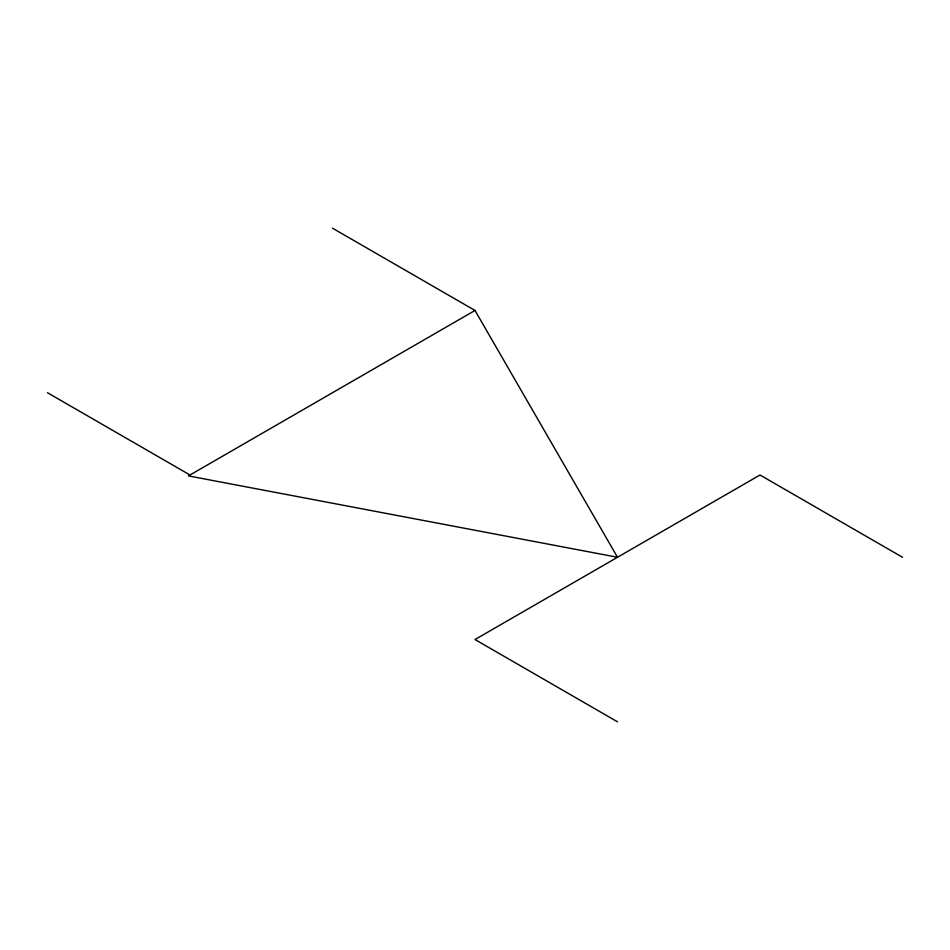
<?xml version="1.0" encoding="UTF-8"?>
<svg xmlns="http://www.w3.org/2000/svg" width="950" height="950" viewBox="0 0 950 950"><rect width="100%" height="100%" fill="white"/><g stroke="black" fill="none" stroke-linecap="round" stroke-linejoin="round"><path stroke-width="1.43" d="M475 310.46L188.433 475.902L617.5 557.27L475 310.46L332.5 228.19M902.5 557.27L760 475L475 639.54L617.5 721.81M47.5 392.73L190 475"/></g></svg>
